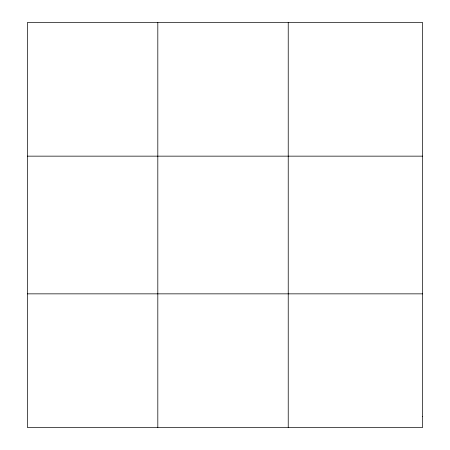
<?xml version="1.0" encoding="UTF-8"?>
<svg xmlns="http://www.w3.org/2000/svg" width="450" height="450" viewBox="0 0 450 450"><rect width="100%" height="100%" fill="white"/><g stroke="black" fill="none" stroke-linecap="round" stroke-linejoin="round"><path stroke-width="0.67" d="M157.815 22.5L157.815 427.5M288.231 22.5L288.231 427.5M27.399 156.15L422.601 156.15M27.399 293.85L422.601 293.85M422.601 416.363L422.601 427.5L27.399 427.5L27.399 22.5L422.601 22.5L422.601 416.363"/></g></svg>
